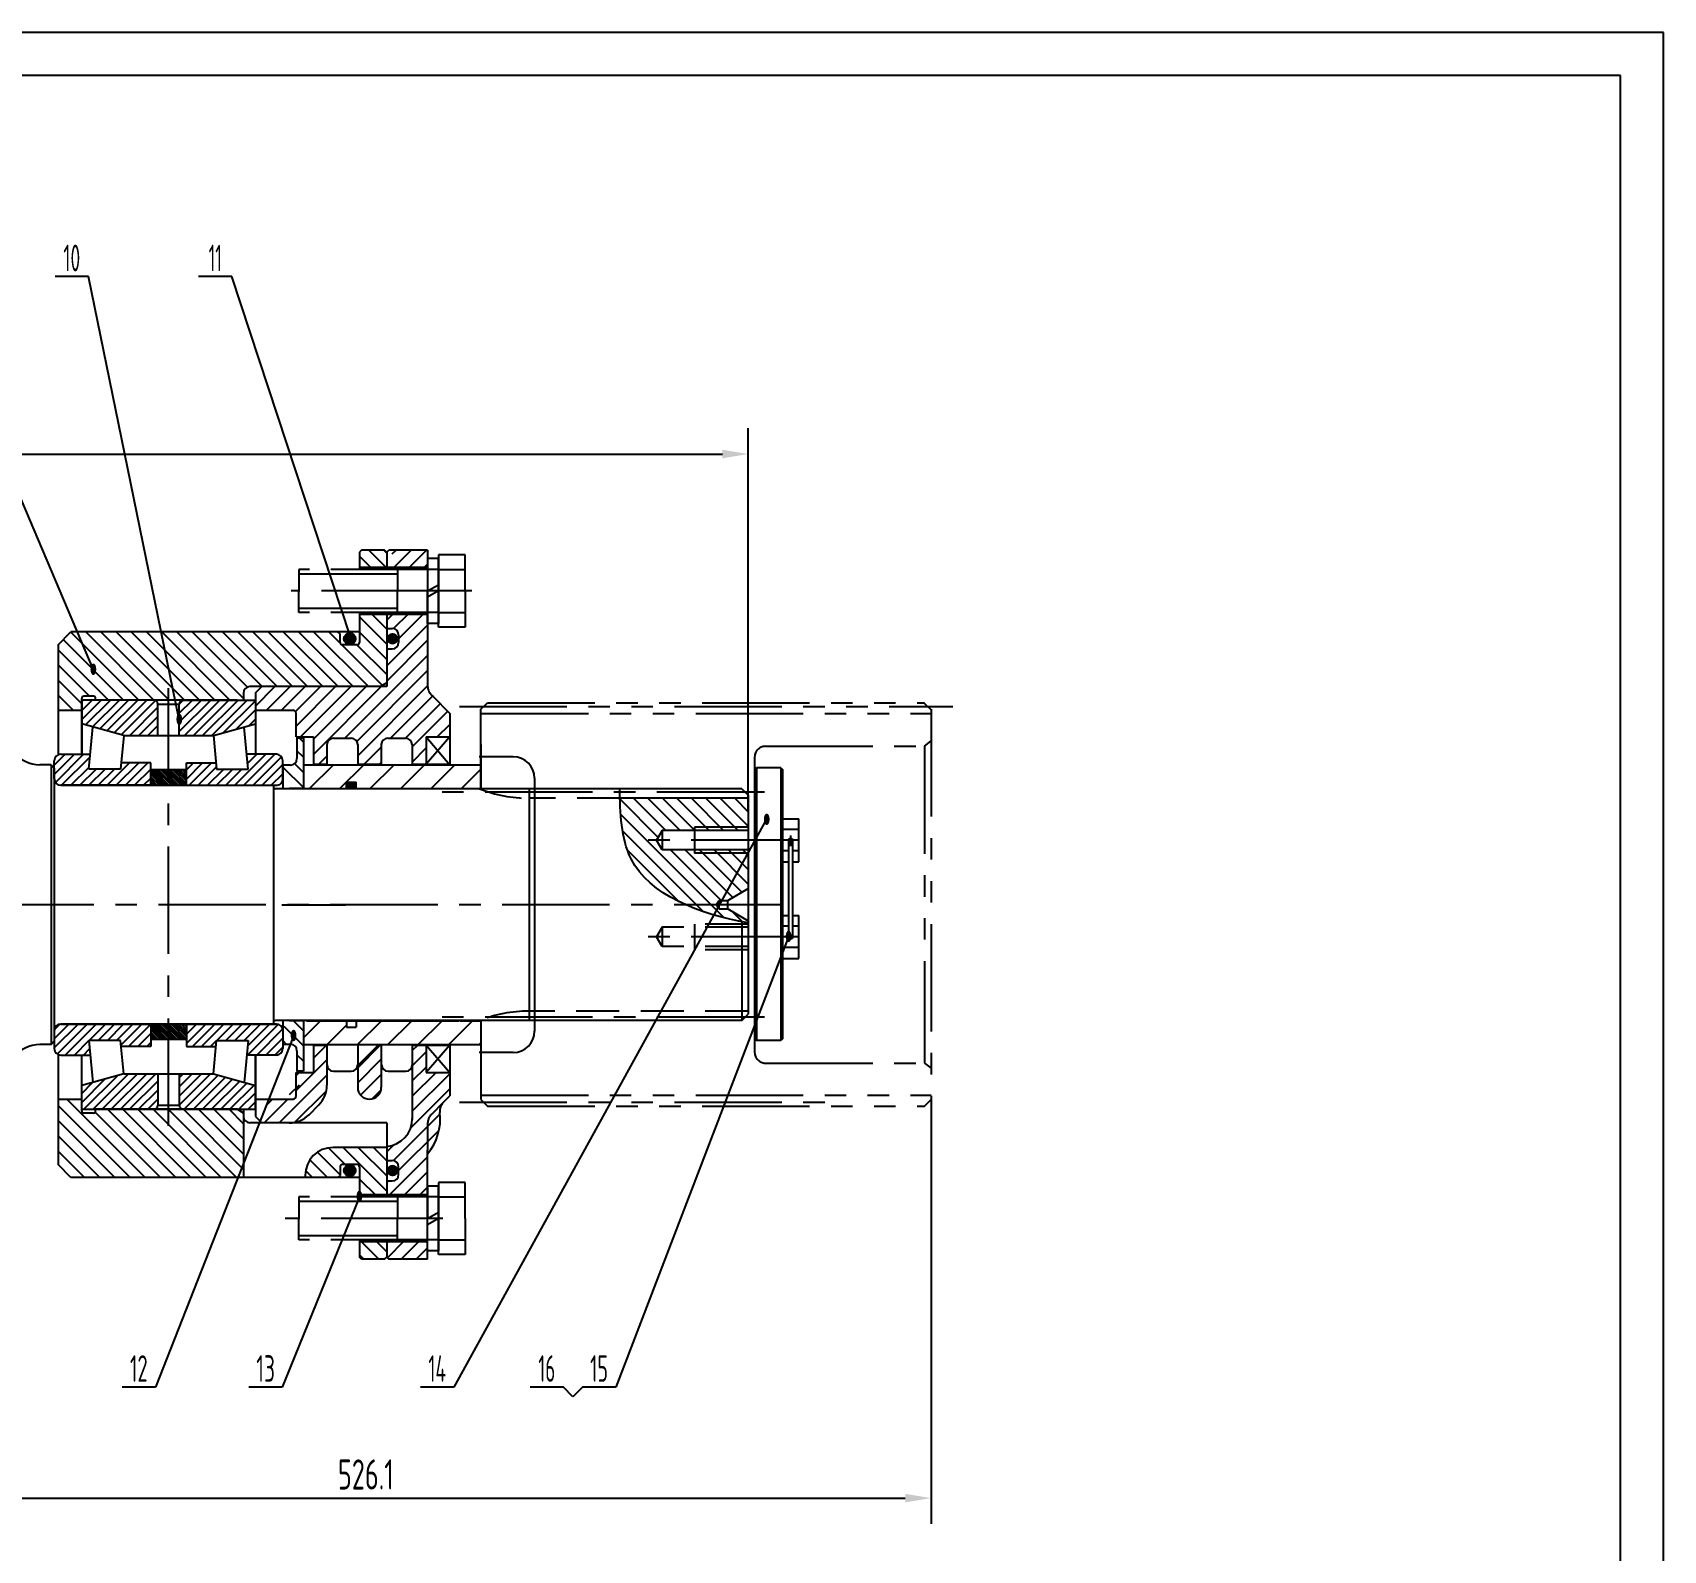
# Model space of a CAD drawing. Header units: millimetres. Extents: x 1710 to 3390, y 493 to 1727.
# Drawn here: x 2631 to 3390, y 1021 to 1727 of the extents above; entities that cross this region are included whole.
import ezdxf
from ezdxf.enums import TextEntityAlignment as Align

# ---------------------------------------------------------------- set-up
doc = ezdxf.new("R2010")
doc.units = ezdxf.units.MM
doc.header["$LTSCALE"] = 40
for name, pattern in [('F', [0.75, 0.5, -0.25]), ('G', [2, 1.25, -0.25, 0.25, -0.25]), ('K', [2.5, 1.25, -0.25, 0.25, -0.25, 0.25, -0.25])]:
    doc.linetypes.add(name, pattern=pattern)
for name, color, linetype in [('01', 7, 'Continuous'), ('02', 1, 'Continuous'), ('04', 2, 'F'), ('05', 4, 'G'), ('07', 6, 'K'), ('08', 1, 'Continuous'), ('10', 1, 'Continuous'), ('11', 3, 'Continuous')]:
    doc.layers.add(name, color=color, linetype=linetype)
doc.styles.get("Standard").update_dxf_attribs({"font": 'isocp', "width": 0.707, "bigfont": 'intecad.shx'})
doc.dimstyles.new('INTE', dxfattribs={"dimscale": 4, "dimtxt": 3.5, "dimasz": 3, "dimexe": 3, "dimexo": 0, "dimgap": 1, "dimtad": 1, "dimdec": 4, "dimdsep": 46, "dimtxsty": 'Standard', "dimcen": 0, "dimclrd": 1, "dimclre": 1, "dimclrt": 3, "dimaunit": 1, "dimadec": 0, "dimazin": 0, "dimtfac": 1, "dimtdec": 4, "dimtmove": 0, "dimatfit": 0, "dimfxl": 1, "dimarcsym": 0})
pattern_1 = [(45, (187.9918, 133.435), (-2.1213203, 2.1213203), [])]
pattern_2 = [(135, (2535.9933, 1039.6015), (-0.561266, -0.561266), [])]

# ---------------------------------------------------------------- blocks, each defined once
blk = doc.blocks.new('*D38')
at = {"layer": '08', "color": 1, "lineweight": -2}
for p, q in [((2083.01, 1365.71), (2083.01, 1543.1)), ((2964.41, 1365.71), (2964.41, 1543.1)), ((2095.01, 1531.1), (2952.41, 1531.1))]:
    blk.add_line(p, q, dxfattribs=at)
at = {"layer": '08', "color": 1}
for points in [[(2095.01, 1533.1), (2095.01, 1529.1), (2083.01, 1531.1)], [(2952.41, 1533.1), (2952.41, 1529.1), (2964.41, 1531.1)]]:
    blk.add_solid(points, dxfattribs=at)
at = {"layer": 'Defpoints', "color": 0}
for p in [(2964.41, 1531.1), (2083.01, 1365.71), (2964.41, 1365.71)]:
    blk.add_point(p, dxfattribs=at)
at = {"layer": '08', "color": 3, "insert": (2523.71, 1542.1), "char_height": 14, "attachment_point": 5}
blk.add_mtext('881.5', dxfattribs=at)
blk = doc.blocks.new('*D42')
at = {"layer": '08', "color": 1, "lineweight": -2}
for p, q in [((3049.52, 1230.63), (3049.52, 1033.15)), ((2523.46, 1044.77), (2523.46, 1057.15)), ((2535.46, 1045.15), (3037.52, 1045.15))]:
    blk.add_line(p, q, dxfattribs=at)
at = {"layer": '08', "color": 1}
for points in [[(2535.46, 1047.15), (2535.46, 1043.15), (2523.46, 1045.15)], [(3037.52, 1047.15), (3037.52, 1043.15), (3049.52, 1045.15)]]:
    blk.add_solid(points, dxfattribs=at)
at = {"layer": 'Defpoints', "color": 0}
for p in [(3049.52, 1230.63), (2523.46, 1044.77), (3049.52, 1045.15)]:
    blk.add_point(p, dxfattribs=at)
at = {"layer": '08', "color": 3, "insert": (2786.49, 1056.15), "char_height": 14, "attachment_point": 5}
blk.add_mtext('526.1', dxfattribs=at)
blk = doc.blocks.new('*U52')
at = {"layer": '01'}
for points in [[(415, 292), (25, 292)], [(415, 5), (415, 292)]]:
    blk.add_lwpolyline(points, dxfattribs=at)
at = {"layer": '02'}
for points in [[(420, 297), (0, 297)], [(420, 0), (420, 297)]]:
    blk.add_lwpolyline(points, dxfattribs=at)

msp = doc.modelspace()

# ---------------------------------------------------------------- hatches: boundary and pattern name
at = {"layer": '02'}
h = msp.add_hatch(dxfattribs=at)
h.set_pattern_fill('_USER', color=256, scale=5, angle=135, style=0, pattern_type=0)
h.set_pattern_definition([(135, (187.992, 133.435), (-3.535534, -3.535534), [])])
h.paths.add_polyline_path([(2796.21831, 1440.40964), (2796.21831, 1457.04714), (2783.51831, 1457.04714), (2783.51831, 1443.34714, -0.414213562), (2782.51831, 1442.34714), (2775.51831, 1442.34714, -0.414213562), (2774.51831, 1443.34714), (2774.51831, 1447.34714), (2773.51831, 1448.34714), (2649.21831, 1448.34714), (2643.21831, 1442.34714), (2643.21831, 1411.84714), (2654.21831, 1411.84714), (2654.21831, 1417.34714, -0.414213562), (2655.21831, 1418.34714), (2659.71831, 1418.34714, -0.414213562), (2660.71831, 1417.34714), (2660.71831, 1416.59714), (2726.51831, 1416.59714), (2726.51831, 1416.59714), (2729.51831, 1416.59714), (2729.51831, 1419.84714, -0.414213562), (2732.51831, 1422.84714), (2793.21831, 1422.84714), (2796.21831, 1424.57919)])
h.paths.add_polyline_path([(2796.21831, 1485.34714), (2795.21831, 1486.34714), (2784.51831, 1486.34714), (2783.51831, 1485.34714), (2783.51831, 1477.64714), (2796.21831, 1477.64714)])
h.paths.add_polyline_path([(2729.51831, 1224.36509), (2726.51831, 1226.09714), (2660.71831, 1226.09714), (2660.71831, 1225.34714, -0.414213562), (2659.71831, 1224.34714), (2655.21831, 1224.34714, -0.414213562), (2654.21831, 1225.34714), (2654.21831, 1230.84714), (2643.21831, 1230.84714), (2643.21831, 1200.34714), (2649.21831, 1194.34714), (2729.51831, 1194.34714)])
h.paths.add_polyline_path([(2796.21831, 1208.34714), (2771.21831, 1208.34714, 0.414213562), (2758.21831, 1195.34714), (2758.21831, 1194.34714), (2773.51831, 1194.34714), (2774.51831, 1195.34714), (2774.51831, 1199.34714, -0.414213562), (2775.51831, 1200.34714), (2782.51831, 1200.34714, -0.414213562), (2783.51831, 1199.34714), (2783.51831, 1185.64714), (2796.21831, 1185.64714)])
h.paths.add_polyline_path([(2796.21831, 1165.04714), (2783.51831, 1165.04714), (2783.51831, 1157.34714), (2784.51831, 1156.34714), (2795.21831, 1156.34714), (2796.21831, 1157.34714)])
h = msp.add_hatch(dxfattribs=at)
h.set_pattern_fill('_USER', color=256, scale=5, angle=45, style=0, pattern_type=0)
h.set_pattern_definition([(45, (188.992, 133.435), (-3.535534, 3.535534), [])])
h.paths.add_polyline_path([(2803.53665, 1457.04714), (2796.21831, 1457.04714), (2796.21831, 1449.93464), (2798.71831, 1449.93464, -0.414213562), (2801.71831, 1446.93464), (2801.71831, 1443.40964, -0.414213562), (2798.71831, 1440.40964), (2796.21831, 1440.40964), (2796.21831, 1422.84714), (2738.01911, 1422.84714), (2735.06831, 1419.89634), (2735.06831, 1411.84714), (2752.56831, 1411.84714, -0.414213562), (2754.06831, 1410.34714), (2754.06831, 1399.40134), (2762.06581, 1399.40134), (2762.06581, 1386.70134), (2768.36581, 1386.70134), (2768.36581, 1395.84714, -0.414213562), (2771.36581, 1398.84714), (2779.66331, 1398.84714, -0.414213562), (2782.66331, 1395.84714), (2782.66331, 1386.70134), (2793.66581, 1386.70134), (2793.66581, 1395.84714, -0.414213562), (2796.66581, 1398.84714), (2804.96331, 1398.84714, -0.414213562), (2807.96331, 1395.84714), (2807.96331, 1386.70134), (2814.55331, 1386.70134), (2814.55331, 1393.21671)])
h.paths.add_polyline_path([(2825.55581, 1410.34714), (2817.57634, 1418.32661, -0.226501429), (2815.21831, 1423.26489), (2815.21831, 1435.59714), (2815.21831, 1457.04714), (2803.53665, 1457.04714), (2814.55331, 1393.21671), (2814.55331, 1399.40134), (2825.55581, 1399.40134)])
h.paths.add_polyline_path([(2815.21831, 1486.34714), (2798.47968, 1486.34714), (2799.98124, 1477.64714), (2815.21831, 1477.64714)])
h.paths.add_polyline_path([(2815.21831, 1205.33633, 0.200792015), (2820.94454, 1224.57532, -0.226883231), (2822.66757, 1229.4589), (2825.55581, 1232.34714), (2825.55581, 1243.29294), (2814.55331, 1243.29294), (2814.55331, 1255.99294), (2808.09331, 1255.99294), (2808.09331, 1246.84714), (2808.09331, 1221.79794, -0.389057074), (2796.21831, 1208.84671), (2796.21831, 1202.28464), (2798.71831, 1202.28464, -0.414213562), (2801.71831, 1199.28464), (2801.71831, 1195.75964, -0.414213562), (2798.71831, 1192.75964), (2796.21831, 1192.75964), (2796.21831, 1185.62706), (2815.21831, 1185.59714)])
h.paths.add_polyline_path([(2815.21831, 1164.99714), (2796.21831, 1165.02706), (2796.21831, 1157.34714), (2797.21831, 1156.34714), (2815.21831, 1156.29714)])
h.paths.add_polyline_path([(2768.36581, 1237.33021), (2768.36581, 1255.99294), (2762.06581, 1255.99294), (2762.06581, 1243.29294), (2754.06831, 1243.29294), (2754.06831, 1232.34714, -0.414213562), (2752.56831, 1230.84714), (2741.29432, 1230.84714), (2737.26369, 1220.60256), (2738.01911, 1219.84714), (2751.96348, 1219.84714, 0.176388247), (2760.02592, 1223.60555), (2764.5582, 1228.13783, 0.198912367)])
at = {"layer": '02', "linetype": 'Continuous'}
for points in [[(2781.67285, 1445.09992, 1), (2776.29008, 1445.09992, 1)], [(2796.19046, 1445.11009, 1), (2801.57323, 1445.11009, 1)], [(2776.29008, 1197.59435, 1), (2781.67285, 1197.59435, 1)], [(2796.19046, 1197.59435, 1), (2801.57323, 1197.59435, 1)]]:
    msp.add_hatch(color=1, dxfattribs=at).paths.add_polyline_path(points)
at = {"layer": '02'}
h = msp.add_hatch(dxfattribs=at)
h.set_pattern_fill('_USER', color=256, scale=3, angle=45, style=0, pattern_type=0)
h.set_pattern_definition(pattern_1)
h.paths.add_polyline_path([(2654.21831, 1416.59714), (2654.21831, 1405.47705), (2673.76993, 1400.10964), (2689.64331, 1400.10964), (2689.64331, 1414.59714, 0.414213562), (2687.64331, 1416.59714)])
h.paths.add_polyline_path([(2715.51669, 1400.10964), (2735.06831, 1405.47705), (2735.06831, 1416.59714), (2701.64331, 1416.59714, 0.414213562), (2699.64331, 1414.59714), (2699.64331, 1400.10964)])
at = {"layer": '02', "linetype": 'Continuous'}
h = msp.add_hatch(dxfattribs=at)
h.set_pattern_fill('_USER', color=1, scale=5, angle=45, style=0, pattern_type=0)
h.set_pattern_definition([(135, (2844.8035, 1125.7956), (3.53553, 3.53553), [])])
h.paths.add_polyline_path([(2751.42456, 1386.34714), (2747.82456, 1386.34714), (2747.82456, 1378.34714), (2750.82456, 1375.34714), (2757.42456, 1375.34714), (2757.42456, 1398.84714), (2754.42456, 1398.84714), (2754.42456, 1389.34714, -0.414213562)])
h.paths.add_polyline_path([(2757.42456, 1267.34714), (2750.82456, 1267.34714), (2747.82456, 1264.34714), (2747.82456, 1256.34714), (2751.42456, 1256.34714, -0.414213562), (2754.42456, 1253.34714), (2754.42456, 1243.84714), (2757.42456, 1243.84714)])
at = {"layer": '02'}
h = msp.add_hatch(dxfattribs=at)
h.set_pattern_fill('_USER', color=256, scale=3, angle=45, style=0, pattern_type=0)
h.set_pattern_definition(pattern_1)
h.paths.add_polyline_path([(2686.34956, 1376.90964), (2686.34956, 1387.34714), (2672.60212, 1387.34714), (2672.34094, 1384.49288), (2657.52613, 1384.49288), (2658.20859, 1391.34714), (2644.46206, 1391.34714, 0.414213562), (2641.46206, 1388.34714), (2641.46206, 1379.90964, 0.414213562), (2644.46206, 1376.90964)])
h = msp.add_hatch(dxfattribs=at)
h.set_pattern_fill('_USER', color=256, scale=3, angle=45, style=0, pattern_type=0)
h.set_pattern_definition(pattern_1)
h.paths.add_polyline_path([(2744.98371, 1376.90964, 0.397712492), (2747.82456, 1379.90964), (2747.82456, 1388.34714, 0.414213562), (2744.82456, 1391.34714), (2731.07803, 1391.34714), (2731.7605, 1384.49288), (2716.94568, 1384.49288), (2716.68451, 1387.34714), (2702.93706, 1387.34714), (2702.93706, 1376.90964)])
at = {"layer": '02', "linetype": 'Continuous'}
h = msp.add_hatch(dxfattribs=at)
h.set_pattern_fill('_USER', color=1, scale=10, angle=45, style=0, pattern_type=0)
h.set_pattern_definition([(45, (188.992, 133.435), (-7.071068, 7.071068), [])])
h.paths.add_polyline_path([(2829.92456, 1375.34714), (2840.02456, 1375.34714), (2840.02456, 1386.42214), (2807.12456, 1386.42214), (2757.92456, 1386.42214), (2757.42456, 1385.92214), (2757.42456, 1375.32214), (2758.92456, 1375.32214), (2758.92456, 1375.34714), (2777.42456, 1375.34714), (2777.42456, 1378.34714), (2781.92456, 1378.34714), (2781.92456, 1375.34714)])
h.paths.add_polyline_path([(2807.12456, 1256.27214), (2840.02456, 1256.27214), (2840.02456, 1267.34714), (2830.42456, 1267.34714), (2781.92456, 1267.34714), (2781.92456, 1264.34714), (2777.42456, 1264.34714), (2777.42456, 1267.34714), (2758.92456, 1267.34714), (2758.92456, 1267.37214), (2757.42456, 1267.37214), (2757.42456, 1256.77214), (2757.92456, 1256.27214)])
at = {"layer": '02'}
msp.add_hatch(color=256, dxfattribs=at).paths.add_polyline_path([(2781.92456, 1375.34714), (2781.92456, 1378.34714), (2777.42456, 1378.34714), (2777.42456, 1375.34714)])
h = msp.add_hatch(dxfattribs=at)
h.set_pattern_fill('_USER', color=256, scale=3, angle=45, style=0, pattern_type=0)
h.set_pattern_definition(pattern_1)
h.paths.add_polyline_path([(2686.34956, 1255.34714), (2672.60212, 1255.34714), (2672.34094, 1258.20139), (2657.52613, 1258.20139), (2658.20859, 1251.34714), (2644.46206, 1251.34714, -0.414213562), (2641.46206, 1254.34714), (2641.46206, 1262.78464, -0.414213562), (2644.46206, 1265.78464), (2686.34956, 1265.78464)])
h = msp.add_hatch(dxfattribs=at)
h.set_pattern_fill('_USER', color=256, scale=3, angle=45, style=0, pattern_type=0)
h.set_pattern_definition(pattern_1)
h.paths.add_polyline_path([(2747.82456, 1254.34714, -0.414213562), (2744.82456, 1251.34714), (2731.07803, 1251.34714), (2731.7605, 1258.20139), (2716.94568, 1258.20139), (2716.68451, 1255.34714), (2702.93706, 1255.34714), (2702.93706, 1265.78464), (2744.64956, 1265.78464, -0.430262669), (2747.82456, 1262.78464)])
h = msp.add_hatch(dxfattribs=at)
h.set_pattern_fill('_USER', color=256, scale=5, angle=45, style=0, pattern_type=0)
h.set_pattern_definition([(45, (242.716, 515.6915), (-3.535534, 3.535534), [])])
h.paths.add_polyline_path([(2793.66581, 1255.99294), (2792.16581, 1255.99294), (2782.6732, 1246.50032, -0.006419017), (2782.66331, 1246.42394), (2782.66331, 1236.34714, 0.414280131), (2788.16456, 1230.84714, 0.414280131), (2793.66581, 1236.34714)])
h = msp.add_hatch(dxfattribs=at)
h.set_pattern_fill('_USER', color=256, scale=3, angle=45, style=0, pattern_type=0)
h.set_pattern_definition(pattern_1)
h.paths.add_polyline_path([(2689.64331, 1228.09714, -0.414213562), (2687.64331, 1226.09714), (2654.21831, 1226.09714), (2654.21831, 1237.21723), (2673.76993, 1242.58464), (2689.64331, 1242.58464)])
h.paths.add_polyline_path([(2735.06831, 1226.09714), (2701.64331, 1226.09714, -0.414213562), (2699.64331, 1228.09714), (2699.64331, 1242.58464), (2715.51669, 1242.58464), (2735.06831, 1237.21723)])
at = {"layer": '10'}
h = msp.add_hatch(dxfattribs=at)
h.set_pattern_fill('ANSI31', color=256, scale=0.25, angle=90, style=0)
h.set_pattern_definition(pattern_2)
h.paths.add_polyline_path([(2694.64331, 1384.14714), (2693.84956, 1384.14714), (2686.34956, 1384.14714), (2686.34956, 1376.90964), (2694.64331, 1376.90964)])
h.paths.add_polyline_path([(2702.93706, 1384.14714), (2694.64331, 1384.14714), (2694.64331, 1376.90964), (2702.93706, 1376.90964)])
h = msp.add_hatch(dxfattribs=at)
h.set_pattern_fill('ANSI31', color=256, scale=0.25, angle=90, style=0)
h.set_pattern_definition(pattern_2)
h.paths.add_polyline_path([(2702.93706, 1265.78464), (2694.64331, 1265.78464), (2694.64331, 1258.54714), (2702.93706, 1258.54714)])
h.paths.add_polyline_path([(2694.64331, 1265.78464), (2686.34956, 1265.78464), (2686.34956, 1258.54714), (2693.84956, 1258.54714), (2694.64331, 1258.54714)])
at = {"layer": '11', "linetype": 'Continuous'}
h = msp.add_hatch(dxfattribs=at)
h.set_pattern_fill('ANSI31', color=3, scale=1.5, style=0)
h.set_pattern_definition([(135, (3018.2657, 1149.132), (3.3676, 3.3676), [])])
edge = h.paths.add_edge_path()
edge.add_spline(control_points=[(2935.18805, 1321.34714), (2923.97408, 1326.32828), (2912.07332, 1335.24476), (2907.5638, 1348.30024), (2906.82276, 1351.34714)], knot_values=[24.40462669, 24.40462669, 24.40462669, 24.40462669, 55.117290452, 63.958039162, 63.958039162, 63.958039162, 63.958039162], degree=3, periodic=0)
edge.add_line((2906.82276, 1351.34714), (2921.81398, 1351.34714))
edge.add_line((2921.81398, 1351.34714), (2924.41206, 1346.84714))
edge.add_line((2924.41206, 1346.84714), (2939.41206, 1346.84714))
edge.add_line((2939.41206, 1346.84714), (2939.41206, 1345.34714))
edge.add_line((2939.41206, 1345.34714), (2964.41206, 1345.34714))
edge.add_line((2964.41206, 1345.34714), (2964.41206, 1328.84714))
edge.add_line((2964.41206, 1328.84714), (2954.88578, 1323.34714))
edge.add_line((2954.88578, 1323.34714), (2950.88578, 1323.34714))
edge.add_line((2950.88578, 1323.34714), (2949.73108, 1321.34714))
edge.add_line((2949.73108, 1321.34714), (2935.18805, 1321.34714))
edge = h.paths.add_edge_path()
edge.add_spline(control_points=[(2964.41206, 1312.87471), (2954.25543, 1314.65743), (2944.0988, 1317.38907), (2935.18805, 1321.34714)], knot_values=[0, 0, 0, 0, 24.40462669, 24.40462669, 24.40462669, 24.40462669], degree=3, periodic=0)
edge.add_line((2935.18805, 1321.34714), (2949.73108, 1321.34714))
edge.add_line((2949.73108, 1321.34714), (2950.88578, 1319.34714))
edge.add_line((2950.88578, 1319.34714), (2954.88578, 1319.34714))
edge.add_line((2954.88578, 1319.34714), (2964.41206, 1313.84714))
edge.add_line((2964.41206, 1313.84714), (2964.41206, 1312.87471))
h.paths.add_polyline_path([(2939.41206, 1345.34714), (2939.41206, 1346.84714), (2964.41206, 1346.84714), (2964.41206, 1345.34714)], flags=16)
h.paths.add_polyline_path([(2964.41206, 1357.34714), (2964.41206, 1355.84714), (2939.41206, 1355.84714), (2939.41206, 1357.34714)], flags=16)
edge = h.paths.add_edge_path()
edge.add_line((2924.41206, 1355.84714), (2921.81398, 1351.34714))
edge.add_line((2921.81398, 1351.34714), (2906.82276, 1351.34714))
edge.add_spline(control_points=[(2906.82276, 1351.34714), (2905.31586, 1357.54299), (2904.91261, 1364.27151), (2904.75234, 1370.87714)], knot_values=[63.958039162, 63.958039162, 63.958039162, 63.958039162, 81.935634696, 81.935634696, 81.935634696, 81.935634696], degree=3, periodic=0)
edge.add_line((2904.75234, 1370.87714), (2964.41206, 1370.87714))
edge.add_line((2964.41206, 1370.87714), (2964.41206, 1357.34714))
edge.add_line((2964.41206, 1357.34714), (2939.41206, 1357.34714))
edge.add_line((2939.41206, 1357.34714), (2939.41206, 1355.84714))
edge.add_line((2939.41206, 1355.84714), (2924.41206, 1355.84714))

# ---------------------------------------------------------------- linework, layer by layer
for p, q in [((2687.64331, 1416.59714), (2654.21831, 1416.59714)), ((2701.64331, 1416.59714), (2735.06831, 1416.59714)), ((2673.76993, 1400.10964), (2654.21831, 1405.47705)), ((2715.51669, 1400.10964), (2735.06831, 1405.47705)), ((2657.52613, 1384.49288), (2659.47188, 1404.03481)), ((2673.76993, 1400.10964), (2672.34094, 1384.49288)), ((2673.76993, 1400.10964), (2715.51669, 1400.10964)), ((2715.51669, 1400.10964), (2716.94568, 1384.49288)), ((2731.7605, 1384.49288), (2729.81475, 1404.03481)), ((2644.46206, 1391.34714), (2658.20859, 1391.34714)), ((2744.82456, 1391.34714), (2731.07803, 1391.34714)), ((2840.02456, 1395.93714), (2840.02456, 1375.32214)), ((2639.96206, 1386.43714), (2634.75576, 1386.43714)), ((2641.46206, 1379.90964), (2641.46206, 1388.34714)), ((2672.34094, 1384.49288), (2657.52613, 1384.49288)), ((2686.34956, 1387.34714), (2672.60212, 1387.34714)), ((2686.34956, 1376.90964), (2686.34956, 1387.34714)), ((2702.93706, 1384.14714), (2686.34956, 1384.14714)), ((2702.93706, 1387.34714), (2716.68451, 1387.34714)), ((2702.93706, 1376.90964), (2702.93706, 1387.34714)), ((2716.94568, 1384.49288), (2731.7605, 1384.49288)), ((2747.82456, 1379.90964), (2747.82456, 1388.34714)), ((2644.46206, 1376.94714), (2743.46206, 1376.94714)), ((2686.34956, 1376.90964), (2644.46206, 1376.90964)), ((2743.46206, 1376.94714), (2743.46206, 1265.74714)), ((2961.41206, 1375.32214), (2744.46206, 1375.32214)), ((2830.42456, 1375.34714), (2840.02456, 1375.34714)), ((2641.46206, 1262.78464), (2641.46206, 1254.34714)), ((2744.82456, 1265.78464), (2644.46206, 1265.78464)), ((2644.46206, 1265.74714), (2743.46206, 1265.74714)), ((2686.34956, 1265.78464), (2686.34956, 1255.34714)), ((2702.93706, 1265.78464), (2702.93706, 1255.34714)), ((2961.41206, 1267.37214), (2744.46206, 1267.37214)), ((2747.82456, 1262.78464), (2747.82456, 1254.34714)), ((2830.42456, 1267.34714), (2840.02456, 1267.34714)), ((2840.02456, 1267.34714), (2840.02456, 1246.75714)), ((2639.96206, 1256.25714), (2634.75576, 1256.25714)), ((2672.34094, 1258.20139), (2657.52613, 1258.20139)), ((2657.52613, 1258.20139), (2659.47188, 1238.65946)), ((2673.76993, 1242.58464), (2672.34094, 1258.20139)), ((2686.34956, 1255.34714), (2672.71671, 1255.34714)), ((2702.93706, 1258.54714), (2686.34956, 1258.54714)), ((2702.93706, 1255.34714), (2716.56991, 1255.34714)), ((2715.51669, 1242.58464), (2716.94568, 1258.20139)), ((2716.94568, 1258.20139), (2731.7605, 1258.20139)), ((2731.7605, 1258.20139), (2729.81475, 1238.65946)), ((2644.46206, 1251.34714), (2658.42851, 1251.34714)), ((2744.82456, 1251.34714), (2730.85812, 1251.34714)), ((2673.76993, 1242.58464), (2654.21831, 1237.21723)), ((2673.76993, 1242.58464), (2715.51669, 1242.58464)), ((2715.51669, 1242.58464), (2735.06831, 1237.21723))]:
    msp.add_line(p, q)
for centre, radius, start, end in [((2635.19541, 1403.31205), 16.88064, 172.42564117, 268.50757735), ((2644.46206, 1388.34714), 3, 90, 180), ((2744.82456, 1388.34714), 3, 0, 90), ((2644.46206, 1379.90964), 3, 180, 270), ((2744.46206, 1376.32214), 1, 180, 270), ((2744.81664, 1379.91292), 3.00793, 266.81585756, 359.93747741), ((2644.46206, 1262.78464), 3, 90, 180), ((2744.46206, 1266.37214), 1, 90, 180), ((2744.82456, 1262.78464), 3, 0, 90), ((2635.19541, 1239.38222), 16.88064, 91.49242265, 187.57435883), ((2644.46206, 1254.34714), 3, 180, 270), ((2744.82456, 1254.34714), 3, 270, 0)]:
    msp.add_arc(centre, radius, start, end)
at = {"layer": '01'}
for p, q in [((2784.46831, 1486.34714), (2783.46831, 1485.34714)), ((2783.46831, 1485.34714), (2783.46831, 1477.34714)), ((2795.21831, 1486.34714), (2784.46831, 1486.34714)), ((2796.21831, 1485.34714), (2795.21831, 1486.34714)), ((2796.21831, 1485.34714), (2797.21831, 1486.34714)), ((2796.21831, 1485.34714), (2796.21831, 1478.34714)), ((2796.21831, 1485.34714), (2796.21831, 1478.34714)), ((2815.21831, 1486.34714), (2797.21831, 1486.34714)), ((2815.21831, 1486.34714), (2815.21831, 1435.59714)), ((2815.21831, 1478.34714), (2783.46831, 1478.34714)), ((2783.46831, 1457.34714), (2783.46831, 1443.34714)), ((2815.21831, 1456.34714), (2783.46831, 1456.34714)), ((2796.21831, 1456.34714), (2796.21831, 1422.84714)), ((2796.21831, 1456.34714), (2796.21831, 1449.93464)), ((2643.21831, 1442.34714), (2649.21831, 1448.34714)), ((2643.21831, 1442.34714), (2643.21831, 1391.07717)), ((2774.46831, 1447.34714), (2773.46831, 1448.34714)), ((2774.46831, 1443.34714), (2774.46831, 1447.34714)), ((2796.21831, 1440.40964), (2796.21831, 1422.84714)), ((2815.21831, 1435.59714), (2815.21831, 1423.26489)), ((2815.21831, 1435.59714), (2815.21831, 1435.59714)), ((2729.51831, 1419.84714), (2729.51831, 1416.59714)), ((2735.06831, 1419.89634), (2735.06831, 1391.34714)), ((2796.21831, 1424.57919), (2793.21831, 1422.84714)), ((2689.64331, 1414.59714), (2699.64331, 1414.59714)), ((2689.64331, 1400.10964), (2689.64331, 1414.59714)), ((2699.64331, 1400.10964), (2699.64331, 1414.59724)), ((2735.06831, 1411.84714), (2752.56831, 1411.84714)), ((2754.06831, 1399.40134), (2754.06831, 1410.34714)), ((2825.55581, 1410.34714), (2825.55581, 1386.42214)), ((2757.42456, 1398.84714), (2754.42456, 1398.84714)), ((2754.42456, 1398.84714), (2754.42456, 1389.34714)), ((2757.42456, 1398.84714), (2757.42456, 1375.32214)), ((2762.06581, 1399.40134), (2762.06581, 1386.42214)), ((2814.55331, 1399.40134), (2814.55331, 1386.70134)), ((2825.55581, 1399.40134), (2814.55331, 1386.70134)), ((2814.55331, 1399.40134), (2825.55581, 1386.42214)), ((2768.36581, 1395.84714), (2768.36581, 1386.42214)), ((2782.66331, 1395.84714), (2782.66331, 1386.70134)), ((2793.66581, 1395.84714), (2793.66581, 1386.70134)), ((2807.96331, 1395.84714), (2807.96331, 1386.42214)), ((2639.96206, 1386.43714), (2639.96206, 1256.25714)), ((2639.96206, 1386.43714), (2641.46206, 1384.93714)), ((2641.46206, 1384.93714), (2641.46206, 1257.75714)), ((2747.82456, 1386.34714), (2747.82456, 1375.32214)), ((2757.42456, 1385.92214), (2757.92456, 1386.42214)), ((2757.42456, 1385.92214), (2757.42456, 1375.32214)), ((2747.82456, 1379.84714), (2747.82456, 1375.32214)), ((2777.42456, 1378.34714), (2781.92456, 1378.34714)), ((2777.42456, 1375.34714), (2777.42456, 1378.34714)), ((2781.92456, 1375.32214), (2781.92456, 1378.34714)), ((2961.41206, 1375.32214), (2964.41206, 1372.32214)), ((2964.41206, 1372.32214), (2964.41206, 1270.37214)), ((2980.42456, 1361.36214), (2987.92456, 1361.36214)), ((2987.92456, 1341.33214), (2987.92456, 1361.36214)), ((2987.92456, 1356.35464), (2980.42456, 1356.35464)), ((2983.22186, 1351.34714), (2983.22186, 1306.34714)), ((2985.12727, 1306.34714), (2985.12727, 1351.34714)), ((2983.22186, 1346.33964), (2980.42456, 1346.33964)), ((2987.92456, 1346.33964), (2985.12727, 1346.33964)), ((2980.42456, 1341.33214), (2983.22186, 1341.33214)), ((2985.12727, 1341.33214), (2987.92456, 1341.33214)), ((2961.41206, 1313.42937), (2961.41206, 1267.37214)), ((2980.42456, 1316.36214), (2983.22186, 1316.36214)), ((2985.12727, 1316.36214), (2987.92456, 1316.36214)), ((2987.92456, 1296.33214), (2987.92456, 1316.36214)), ((2983.22186, 1311.35464), (2980.42456, 1311.35464)), ((2987.92456, 1311.35464), (2985.12727, 1311.35464)), ((2987.92456, 1301.33964), (2980.42456, 1301.33964)), ((2980.42456, 1296.33214), (2987.92456, 1296.33214)), ((2961.41206, 1267.37214), (2964.41206, 1270.37214)), ((2961.41206, 1267.37214), (2964.41206, 1270.37214)), ((2747.82456, 1267.37214), (2747.82456, 1262.84714)), ((2747.82456, 1267.37214), (2747.82456, 1256.34714)), ((2757.42456, 1267.37214), (2757.42456, 1243.84714)), ((2757.42456, 1267.37214), (2757.42456, 1256.77214)), ((2777.42456, 1267.34714), (2777.42456, 1264.34714)), ((2777.42456, 1264.34714), (2781.92456, 1264.34714)), ((2781.92456, 1267.37214), (2781.92456, 1264.34714)), ((2639.96206, 1256.25714), (2641.46206, 1257.75714)), ((2754.42456, 1253.34714), (2754.42456, 1243.84714)), ((2757.92456, 1256.27214), (2757.42456, 1256.77214)), ((2762.06581, 1256.27214), (2762.06581, 1243.29294)), ((2768.36581, 1256.27214), (2768.36581, 1237.33021)), ((2782.66331, 1256.27214), (2782.66331, 1236.34714)), ((2792.16581, 1255.99294), (2782.66331, 1246.49044)), ((2793.66581, 1255.99294), (2793.66581, 1236.34714)), ((2808.09331, 1256.27214), (2808.09331, 1246.84714)), ((2814.55331, 1255.99294), (2814.55331, 1243.29294)), ((2825.55581, 1255.99294), (2814.55331, 1243.29294)), ((2814.55331, 1255.99294), (2825.55581, 1243.29294)), ((2825.55581, 1256.27214), (2825.55581, 1232.34714)), ((2643.21831, 1251.6171), (2643.21831, 1200.34714)), ((2735.06831, 1251.34714), (2735.06831, 1222.79794)), ((2808.09331, 1246.84714), (2808.09331, 1221.43464)), ((2689.64331, 1242.58464), (2689.64331, 1228.09714)), ((2699.64331, 1242.58464), (2699.64331, 1228.09704)), ((2754.06831, 1232.34714), (2754.06831, 1243.29294)), ((2757.42456, 1243.84714), (2754.42456, 1243.84714)), ((2735.06831, 1230.84714), (2752.56831, 1230.84714)), ((2788.16581, 1230.84714), (2788.16331, 1230.84714)), ((2689.64331, 1228.09714), (2699.64331, 1228.09714)), ((2729.51831, 1224.36509), (2726.51831, 1226.09714)), ((2729.51831, 1226.09714), (2729.51831, 1194.34714)), ((2760.02592, 1223.60555), (2764.5582, 1228.13783)), ((2796.21831, 1219.84714), (2796.21831, 1186.34714)), ((2796.21831, 1219.29794), (2796.21831, 1202.28464)), ((2815.21831, 1156.29714), (2815.21831, 1207.04714)), ((2649.21831, 1194.34714), (2643.21831, 1200.34714)), ((2774.46831, 1199.34714), (2774.46831, 1195.34714)), ((2783.46831, 1199.34714), (2783.46831, 1185.29714)), ((2758.21831, 1195.34714), (2758.21831, 1194.34714)), ((2774.46831, 1195.34714), (2773.46831, 1194.34714)), ((2796.21831, 1192.75964), (2796.21831, 1186.34714)), ((2815.21831, 1186.34714), (2783.46831, 1186.34714)), ((2783.46831, 1165.29714), (2783.46831, 1157.34714)), ((2815.21831, 1164.34714), (2783.46831, 1164.34714)), ((2796.21831, 1164.34714), (2796.21831, 1157.34714)), ((2796.21831, 1164.34714), (2796.21831, 1157.34714)), ((2784.46831, 1156.34714), (2783.46831, 1157.34714)), ((2795.21831, 1156.34714), (2784.46831, 1156.34714)), ((2795.21831, 1156.34714), (2796.21831, 1157.34714)), ((2796.21831, 1157.34714), (2797.21831, 1156.34714)), ((2815.21831, 1156.29714), (2797.21831, 1156.34714))]:
    msp.add_line(p, q, dxfattribs=at)
at = {"layer": '01', "color": 7, "linetype": 'Continuous'}
for p, q in [((2796.21831, 1449.93464), (2798.71831, 1449.93464)), ((2783.46831, 1448.34714), (2649.21831, 1448.34714)), ((2782.46831, 1442.34714), (2775.46831, 1442.34714)), ((2801.71831, 1446.93464), (2801.71831, 1443.40964)), ((2796.21831, 1440.40964), (2798.71831, 1440.40964)), ((2796.21831, 1422.84714), (2732.51831, 1422.84714)), ((2735.06831, 1419.89634), (2738.06831, 1422.89634)), ((2643.21831, 1411.84714), (2654.21831, 1411.84714)), ((2654.21831, 1391.34714), (2654.21831, 1417.34714)), ((2654.21831, 1416.59714), (2654.21831, 1391.34714)), ((2659.71831, 1418.34714), (2655.21831, 1418.34714)), ((2660.71831, 1416.59714), (2660.71831, 1417.34714)), ((2726.51831, 1416.59714), (2660.71831, 1416.59714)), ((2735.06831, 1416.59714), (2735.06831, 1391.34714)), ((2817.57634, 1418.32661), (2825.55581, 1410.34714)), ((2754.06831, 1399.40134), (2762.06581, 1399.40134)), ((2771.36581, 1398.84714), (2779.66331, 1398.84714)), ((2796.66581, 1398.84714), (2804.96331, 1398.84714)), ((2814.55331, 1399.40134), (2825.55581, 1399.40134)), ((2751.42456, 1386.34714), (2747.82456, 1386.34714)), ((2757.92456, 1386.42214), (2807.12456, 1386.42214)), ((2762.06581, 1386.70134), (2768.36581, 1386.70134)), ((2782.66331, 1386.70134), (2793.66581, 1386.70134)), ((2807.12456, 1386.42214), (2840.02456, 1386.42214)), ((2807.96331, 1386.70134), (2825.55581, 1386.70134)), ((2967.42456, 1384.31105), (2968.22456, 1385.11105)), ((2967.42456, 1384.31105), (2967.42456, 1258.91105)), ((2968.22456, 1385.11105), (2968.22456, 1258.11105)), ((2979.62456, 1385.11105), (2968.22456, 1385.11105)), ((2979.62456, 1385.11105), (2979.62456, 1258.11105)), ((2979.62456, 1385.11105), (2980.42456, 1384.31105)), ((2980.42456, 1384.31105), (2980.42456, 1258.91105)), ((2641.46206, 1378.58464), (2641.46206, 1264.10964)), ((2686.34956, 1376.90964), (2744.64956, 1376.90964)), ((2757.42456, 1375.34714), (2750.82456, 1375.34714)), ((2758.92456, 1375.34714), (2829.92456, 1375.34714)), ((2964.41206, 1370.87714), (2904.75234, 1370.87714)), ((2924.41206, 1355.84714), (2921.81398, 1351.34714)), ((2924.41206, 1346.84714), (2921.81398, 1351.34714)), ((2924.41206, 1355.84714), (2924.41206, 1346.84714)), ((2964.41206, 1355.84714), (2924.41206, 1355.84714)), ((2939.41206, 1357.34714), (2939.41206, 1345.34714)), ((2964.41206, 1346.84714), (2924.41206, 1346.84714)), ((2954.88578, 1323.34714), (2964.41206, 1328.84714)), ((2949.73108, 1321.34714), (2950.88578, 1323.34714)), ((2949.73108, 1321.34714), (2950.88578, 1319.34714)), ((2950.88578, 1319.34714), (2950.88578, 1323.34714)), ((2950.88578, 1323.34714), (2954.88578, 1323.34714)), ((2954.88578, 1321.34714), (2954.88578, 1323.34714)), ((2954.88578, 1319.34714), (2954.88578, 1321.34714)), ((2950.88578, 1319.34714), (2954.88578, 1319.34714)), ((2954.88578, 1319.34714), (2964.41206, 1313.84714)), ((2644.46206, 1265.78464), (2744.64956, 1265.78464)), ((2757.42456, 1267.34714), (2750.82456, 1267.34714)), ((2758.92456, 1267.34714), (2829.92456, 1267.34714)), ((2751.42456, 1256.34714), (2747.82456, 1256.34714)), ((2757.92456, 1256.27214), (2807.12456, 1256.27214)), ((2762.05581, 1255.99294), (2768.40581, 1255.99294)), ((2792.16581, 1255.99294), (2793.66581, 1255.99294)), ((2807.12456, 1256.27214), (2840.02456, 1256.27214)), ((2808.09331, 1255.99294), (2825.55581, 1255.99294)), ((2967.42456, 1258.91105), (2968.22456, 1258.11105)), ((2979.62456, 1258.11105), (2968.22456, 1258.11105)), ((2980.42456, 1258.91105), (2979.62456, 1258.11105)), ((2654.21831, 1226.09714), (2654.21831, 1251.34714)), ((2735.06831, 1226.09714), (2735.06831, 1251.34714)), ((2754.06831, 1243.29294), (2762.05581, 1243.29294)), ((2771.40581, 1243.84714), (2779.69331, 1243.84714)), ((2796.80581, 1243.84714), (2805.09331, 1243.84714)), ((2814.55331, 1243.29294), (2825.55581, 1243.29294)), ((2643.21831, 1230.84714), (2654.21831, 1230.84714)), ((2654.21831, 1225.34714), (2654.21831, 1230.84714)), ((2822.65318, 1229.44451), (2825.55581, 1232.34714)), ((2654.21831, 1226.09714), (2735.06831, 1226.09714)), ((2659.71831, 1224.34714), (2655.21831, 1224.34714)), ((2660.71831, 1225.34714), (2660.71831, 1226.09714)), ((2726.51831, 1226.09714), (2660.71831, 1226.09714)), ((2735.06831, 1222.79794), (2738.06831, 1219.79794)), ((2796.21831, 1219.84714), (2732.51831, 1219.84714)), ((2796.21831, 1208.34714), (2771.21831, 1208.34714)), ((2782.46831, 1200.34714), (2775.46831, 1200.34714)), ((2796.21831, 1202.28464), (2798.71831, 1202.28464)), ((2801.71831, 1195.75964), (2801.71831, 1199.28464)), ((2783.46831, 1194.34714), (2649.21831, 1194.34714)), ((2796.21831, 1192.75964), (2798.71831, 1192.75964))]:
    msp.add_line(p, q, dxfattribs=at)
for centre in [(2984.17456, 1351.34714), (2984.17456, 1306.34714)]:
    msp.add_circle(centre, 0.9527, dxfattribs=at)
for centre, radius, start, end in [((2798.71831, 1446.93464), 3, 0, 90), ((2798.71831, 1443.40964), 3, 270, 0), ((2655.21831, 1417.34714), 1, 90, 180), ((2659.71831, 1417.34714), 1, 0, 90), ((2644.46206, 1379.94714), 3, 180, 270), ((2644.46206, 1262.74714), 3, 90, 180), ((2655.21831, 1225.34714), 1, 180, 270), ((2659.71831, 1225.34714), 1, 270, 0), ((2798.71831, 1199.28464), 3, 0, 90), ((2798.71831, 1195.75964), 3, 270, 0)]:
    msp.add_arc(centre, radius, start, end, dxfattribs=at)
at = {"layer": '01'}
for centre, radius, start, end in [((2775.46831, 1443.34714), 1, 180, 270), ((2782.46831, 1443.34714), 1, 270, 0), ((2732.51831, 1419.84714), 3, 90, 180), ((2821.56831, 1423.26489), 6.35, 180, 231.04894981), ((2687.64331, 1414.59714), 2, 0, 90), ((2701.64331, 1414.59714), 2, 89.99999998, 179.99999998), ((2752.56831, 1410.34714), 1.5, 0, 90), ((2771.36581, 1395.84714), 3, 90, 180), ((2779.66331, 1395.84714), 3, 0, 90), ((2796.66581, 1395.84714), 3, 90, 180), ((2804.96331, 1395.84714), 3, 0, 90), ((2751.42456, 1389.34714), 3, 270, 0), ((2644.46206, 1379.90964), 3, 180, 270), ((2644.46206, 1262.78464), 3, 90, 180), ((2751.42456, 1253.34714), 3, 0, 90), ((2771.40581, 1246.84714), 3, 180, 270), ((2779.69331, 1246.84714), 3, 270, 0), ((2796.80581, 1246.84714), 3, 180, 270), ((2805.09331, 1246.84714), 3, 270, 0), ((2755.36581, 1237.33021), 13, 315, 0), ((2752.56831, 1232.34714), 1.5, 270, 0), ((2788.16331, 1236.34714), 5.5, 180, 270), ((2788.16581, 1236.34714), 5.5, 270, 0), ((2687.64331, 1228.09714), 2, 270, 0), ((2701.64331, 1228.09714), 2, 180.00000002, 270.00000002), ((2732.51831, 1222.84714), 3, 180, 270), ((2750.83353, 1232.79794), 13, 270, 315), ((2795.09331, 1221.79794), 26, 320.71793734, 6.13217558), ((2826.91021, 1225.21626), 6, 135, 186.13217558), ((2795.09331, 1221.79794), 13, 274.96449825, 0), ((2771.21831, 1195.34714), 13, 90, 180), ((2775.46831, 1199.34714), 1, 90, 180), ((2782.46831, 1199.34714), 1, 0, 90)]:
    msp.add_arc(centre, radius, start, end, dxfattribs=at)
at = {"layer": '02'}
for p, q in [((2659.64872, 1430.65727), (2582.03611, 1613.64744)), ((2657.35019, 1613.64744), (2641.85019, 1613.64744)), ((2699.64331, 1407.35344), (2657.35019, 1613.64744)), ((2724.13232, 1613.64744), (2708.63232, 1613.64744)), ((2779.27986, 1446.02814), (2724.13232, 1613.64744)), ((2855.02456, 1390.19714), (2839.17083, 1390.19714)), ((2865.02456, 1380.19714), (2865.02456, 1262.49714)), ((2967.42456, 1380.3291), (2967.42456, 1262.9791)), ((2973.05118, 1361.50114), (2827.42872, 1096.76331)), ((2983.22186, 1306.34714), (2902.77078, 1096.76331)), ((2752.83802, 1260.18751), (2688.54029, 1096.76331)), ((2855.02456, 1252.49714), (2839.17083, 1252.49714)), ((2783.46831, 1185.34714), (2747.58034, 1096.76331)), ((2688.54029, 1096.76331), (2673.04029, 1096.76331)), ((2747.58034, 1096.76331), (2732.08034, 1096.76331)), ((2827.42872, 1096.76331), (2811.92872, 1096.76331)), ((2878.43195, 1096.76331), (2862.93195, 1096.76331)), ((2882.85136, 1092.34389), (2878.43195, 1096.76331)), ((2887.27078, 1096.76331), (2882.85136, 1092.34389)), ((2902.77078, 1096.76331), (2887.27078, 1096.76331))]:
    msp.add_line(p, q, dxfattribs=at)
at = {"layer": '02', "color": 1, "linetype": 'Continuous'}
for p, q in [((2862.41206, 1375.32214), (2862.41206, 1267.37214)), ((2964.41206, 1357.34714), (2939.41206, 1357.34714)), ((2964.41206, 1345.34714), (2939.41206, 1345.34714)), ((2755.36581, 1237.33021), (2750.83353, 1232.79794))]:
    msp.add_line(p, q, dxfattribs=at)
for centre in [(2778.98147, 1445.09992), (2778.98147, 1197.59435)]:
    msp.add_circle(centre, 2.69139, dxfattribs=at)
at = {"layer": '02'}
for centre, start, end in [((2855.02456, 1380.19714), 0, 90), ((2855.02456, 1262.49714), 270, 0)]:
    msp.add_arc(centre, 10, start, end, dxfattribs=at)
at = {"layer": '02', "color": 1, "linetype": 'Continuous'}
msp.add_open_spline([(2964.41206, 1312.87471), (2941.47354, 1316.90095), (2905.68572, 1330.73393), (2904.83327, 1364.13021), (2904.67108, 1375.32214)], degree=3, knots=[0, 0, 0, 0, 55.117290452, 85.991930267, 85.991930267, 85.991930267, 85.991930267], dxfattribs=at)
at = {"layer": '04', "color": 2, "linetype": 'F'}
for p, q in [((2904.75234, 1370.87714), (2862.41206, 1370.87714)), ((2924.41206, 1310.84714), (2921.81398, 1306.34714)), ((2924.41206, 1301.84714), (2921.81398, 1306.34714)), ((2964.41206, 1310.84714), (2924.41206, 1310.84714)), ((2924.41206, 1310.84714), (2924.41206, 1301.84714)), ((2964.41206, 1312.34714), (2939.41206, 1312.34714)), ((2939.41206, 1312.34714), (2939.41206, 1300.34714)), ((2964.41206, 1301.84714), (2924.41206, 1301.84714)), ((2964.41206, 1300.34714), (2939.41206, 1300.34714)), ((2964.41206, 1271.81714), (2862.41206, 1271.81714)), ((2817.12818, 1223.91951), (2822.65318, 1229.44451)), ((2815.21831, 1219.42938), (2815.21831, 1207.04714))]:
    msp.add_line(p, q, dxfattribs=at)
for centre, radius, start, end in [((2862.41206, 1433.1749), 62.29776, 248.22520755, 270), ((2862.41206, 1209.51938), 62.29776, 90, 111.77479245), ((2821.56831, 1219.42938), 6.35, 135, 180)]:
    msp.add_arc(centre, radius, start, end, dxfattribs=at)
at = {"layer": '05'}
for p, q in [((2835.7833, 1467.34714), (2751.66943, 1467.34714)), ((2815.71831, 1467.34714), (2767.66831, 1467.34714)), ((2747.42456, 1321.34714), (2777.02456, 1321.34714)), ((2815.71831, 1175.34714), (2748.95512, 1175.34714)), ((2822.31499, 1175.29714), (2813.12263, 1175.29714))]:
    msp.add_line(p, q, dxfattribs=at)
at = {"layer": '05', "color": 4, "linetype": 'G'}
for p, q in [((2694.64331, 1218.43303), (2694.64331, 1422.1513)), ((2971.94716, 1373.73464), (2816.37778, 1373.73464)), ((2987.92456, 1351.34714), (2912.04091, 1351.34714)), ((2984.17456, 1353.50542), (2984.17456, 1348.55195)), ((2979.93387, 1321.34714), (2073.11606, 1321.34714)), ((2987.92456, 1306.34714), (2910.84446, 1306.34714)), ((2971.94716, 1268.95964), (2816.37778, 1268.95964))]:
    msp.add_line(p, q, dxfattribs=at)
at = {"layer": '07', "color": 6, "linetype": 'K'}
for p, q in [((2815.21831, 1482.44714), (2815.21831, 1467.34714)), ((2820.21831, 1482.44714), (2815.21831, 1482.44714)), ((2832.71831, 1484.11214), (2820.21831, 1484.11214)), ((2820.21831, 1484.11214), (2820.21831, 1467.34714)), ((2820.21831, 1467.34714), (2820.21831, 1482.44714)), ((2832.71831, 1467.34714), (2832.71831, 1484.11214)), ((2820.21831, 1477.34714), (2755.21831, 1477.34714)), ((2755.21831, 1477.34714), (2755.21831, 1467.34714)), ((2755.21831, 1475.34714), (2801.21831, 1475.34714)), ((2801.21831, 1477.34714), (2801.21831, 1467.34714)), ((2820.21831, 1477.34714), (2832.71831, 1477.34714)), ((2755.21831, 1457.34714), (2755.21831, 1467.34714)), ((2801.21831, 1457.34714), (2801.21831, 1467.34714)), ((2822.31499, 1467.34714), (2813.12263, 1467.34714)), ((2815.21831, 1467.34714), (2820.21831, 1470.23389)), ((2815.21831, 1452.24714), (2815.21831, 1467.34714)), ((2820.21831, 1467.34714), (2815.21831, 1464.46039)), ((2820.21831, 1450.58214), (2820.21831, 1467.34714)), ((2820.21831, 1467.34714), (2820.21831, 1452.24714)), ((2832.71831, 1467.34714), (2832.71831, 1450.58214)), ((2755.21831, 1459.34714), (2801.21831, 1459.34714)), ((2820.21831, 1457.34714), (2755.21831, 1457.34714)), ((2820.21831, 1457.34714), (2832.71831, 1457.34714)), ((2820.21831, 1452.24714), (2815.21831, 1452.24714)), ((2832.71831, 1450.58214), (2820.21831, 1450.58214)), ((2830.07456, 1413.5541), (3059.71826, 1413.5541)), ((2840.02456, 1412.3291), (2843.02456, 1415.3291)), ((2843.02456, 1415.3291), (3046.52456, 1415.3291)), ((3046.3926, 1415.19714), (3049.3926, 1412.19714)), ((3049.52456, 1412.3291), (3049.52456, 1230.6291)), ((2840.02456, 1410.3291), (3049.52456, 1410.3291)), ((3046.52456, 1395.06518), (3049.44088, 1397.52813)), ((2967.42456, 1390.06518), (2967.42456, 1384.73714)), ((2972.42456, 1395.06518), (3046.52456, 1395.06518)), ((3046.52456, 1395.06518), (3046.52456, 1247.6291)), ((2972.42456, 1247.6291), (3046.52456, 1247.6291)), ((3046.52456, 1247.6291), (3049.52456, 1245.26879)), ((2840.02456, 1232.6291), (3049.52456, 1232.6291)), ((2840.02456, 1230.6291), (2843.02456, 1227.6291)), ((3046.52456, 1227.6291), (3049.52456, 1230.6291)), ((2830.07456, 1229.4041), (3002.61826, 1229.4041)), ((2843.02456, 1227.6291), (3046.52456, 1227.6291)), ((2820.21831, 1192.06214), (2820.21831, 1175.29714)), ((2832.71831, 1192.06214), (2820.21831, 1192.06214)), ((2832.71831, 1175.29714), (2832.71831, 1192.06214)), ((2820.21831, 1185.29714), (2755.21831, 1185.29714)), ((2755.21831, 1185.29714), (2755.21831, 1175.29714)), ((2801.21831, 1185.29714), (2801.21831, 1175.29714)), ((2815.21831, 1190.39714), (2815.21831, 1175.29714)), ((2820.21831, 1190.39714), (2815.21831, 1190.39714)), ((2820.21831, 1175.29714), (2820.21831, 1190.39714)), ((2820.21831, 1185.29714), (2832.71831, 1185.29714)), ((2755.21831, 1183.29714), (2801.21831, 1183.29714)), ((2815.21831, 1175.29714), (2820.21831, 1178.18389)), ((2755.21831, 1165.29714), (2755.21831, 1175.29714)), ((2801.21831, 1165.29714), (2801.21831, 1175.29714)), ((2815.21831, 1160.19714), (2815.21831, 1175.29714)), ((2820.21831, 1175.29714), (2815.21831, 1172.41039)), ((2820.21831, 1158.53214), (2820.21831, 1175.29714)), ((2820.21831, 1175.29714), (2820.21831, 1160.19714)), ((2832.71831, 1175.29714), (2832.71831, 1158.53214)), ((2755.21831, 1167.29714), (2801.21831, 1167.29714)), ((2820.21831, 1165.29714), (2755.21831, 1165.29714)), ((2820.21831, 1165.29714), (2832.71831, 1165.29714)), ((2820.21831, 1160.19714), (2815.21831, 1160.19714)), ((2832.71831, 1158.53214), (2820.21831, 1158.53214))]:
    msp.add_line(p, q, dxfattribs=at)
at = {"layer": '07'}
for p, q in [((2840.02456, 1375.32214), (2840.02456, 1412.3291)), ((2967.42456, 1385.11105), (2967.42456, 1384.31105)), ((2967.42456, 1258.91105), (2967.42456, 1252.6291)), ((2840.02456, 1246.75714), (2840.02456, 1230.6291))]:
    msp.add_line(p, q, dxfattribs=at)
at = {"layer": '07', "color": 6, "linetype": 'K'}
for centre, start, end in [((2972.42456, 1390.06518), 90, 180), ((2972.42456, 1252.6291), 180, 270)]:
    msp.add_arc(centre, 5, start, end, dxfattribs=at)

# ---------------------------------------------------------------- block references
at = {"layer": '01', "xscale": 4, "yscale": 4, "zscale": 4}
msp.add_blockref('*U52', (1710.37534, 539.23813), dxfattribs=at)

# ---------------------------------------------------------------- texts
at = {"layer": '02', "width": 0.605172}
for p, p2 in [((2777.77986, 1443.52814), (2780.77986, 1443.52814)), ((2658.14872, 1428.15727), (2661.14872, 1428.15727)), ((2698.14331, 1404.85344), (2701.14331, 1404.85344)), ((2971.55118, 1358.31013), (2974.55118, 1358.31013)), ((2981.72186, 1303.84714), (2984.72186, 1303.84714)), ((2751.33802, 1257.68751), (2754.33802, 1257.68751)), ((2781.96831, 1182.84714), (2784.96831, 1182.84714))]:
    msp.add_text('●', height=5, dxfattribs=at).set_placement(p, p2, align=Align.FIT)
at = {"layer": '11'}
for s, width, p, p2 in [('10', 0.606076, (2645.65984, 1616.14744), (2653.54054, 1616.14744)), ('11', 0.582235, (2713.32029, 1616.14744), (2719.44436, 1616.14744)), ('12', 0.599594, (2676.6722, 1099.26331), (2684.90839, 1099.26331)), ('13', 0.647779, (2735.456, 1099.26331), (2744.20468, 1099.26331)), ('14', 0.578769, (2815.56062, 1099.26331), (2823.79681, 1099.26331)), ('16', 0.578662, (2866.74504, 1099.26331), (2874.61885, 1099.26331)), ('15', 0.615135, (2890.86688, 1099.26331), (2899.17468, 1099.26331))]:
    msp.add_text(s, height=12.374369, dxfattribs=dict(at, width=width)).set_placement(p, p2, align=Align.FIT)

# ---------------------------------------------------------------- dimensions: what is measured, and where the dimension line sits
at = {"layer": '08'}
for base, p1, p2, text, picture, middle in [((2964.41206, 1531.10488), (2083.01206, 1365.71146), (2964.41206, 1365.71146), '881.5', '*D38', (2523.71206, 1542.10488)), ((3049.52456, 1045.15278), (2523.46206, 1044.76824), (3049.52456, 1230.6291), '526.1', '*D42', (2786.49331, 1056.15416))]:
    dim = msp.add_linear_dim(base=base, p1=p1, p2=p2, text=text, dimstyle='INTE', dxfattribs=at)
    dim.commit()
    dim.dimension.update_dxf_attribs({"geometry": picture, "text_midpoint": middle})

doc.saveas('drawing.dxf')
